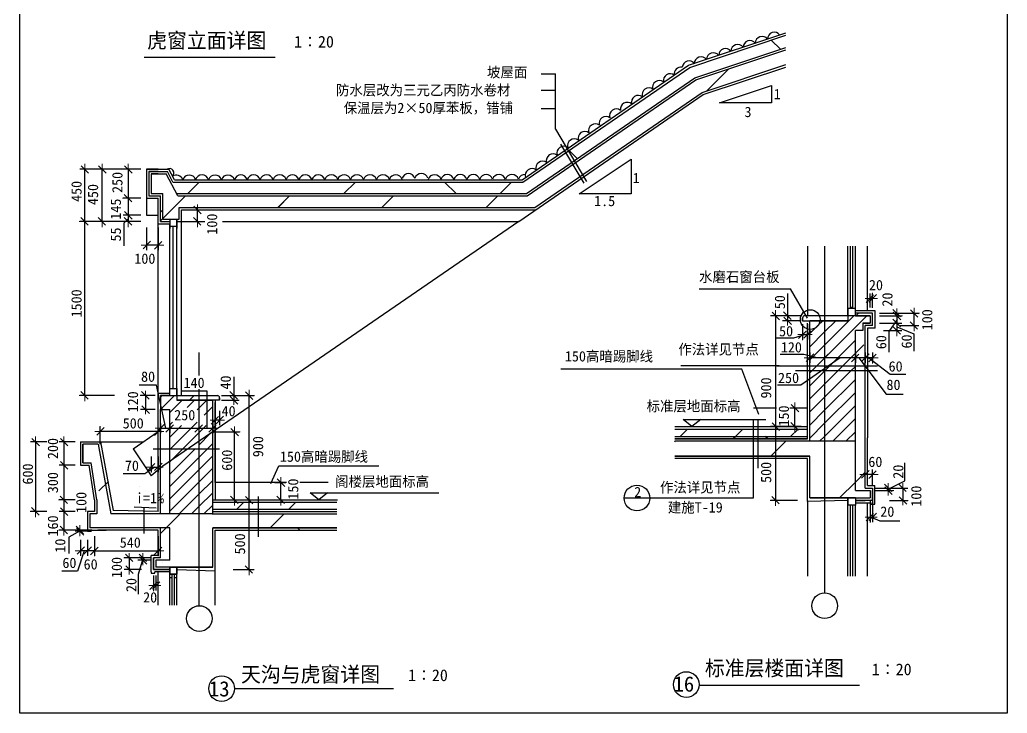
# Model space of a CAD drawing. Header units: metres. Extents: x -684 to 9269, y 2072 to 12817.
# Drawn here: x -684 to 9269, y 2072 to 9056 of the extents above; entities that cross this region are included whole.
import ezdxf

# ---------------------------------------------------------------- set-up
doc = ezdxf.new("R2010")
doc.units = ezdxf.units.M
for name, color, linetype in [('5', 7, 'Continuous'), ('A-AXI', 3, 'Continuous'), ('PUB_DIM', 3, 'Continuous'), ('PUB_TEXT', 7, 'Continuous'), ('S_DOTE', 7, 'Continuous'), ('WALL', 7, 'Continuous'), ('WQ', 7, 'Continuous')]:
    doc.layers.add(name, color=color, linetype=linetype)
pattern_1 = [(45, (0, 0), (-524.627, 524.627), [])]
pattern_2 = [(45, (0, 0), (-262.313, 262.313), [])]
pattern_3 = [(45, (0, 0), (-278.276, 278.276), [])]

# ---------------------------------------------------------------- blocks, each defined once
blk = doc.blocks.new('_DIMX')
at = {"lineweight": 15}
for p, q in [((-242.18, 0), (279.02, 0)), ((1.34, -277.9), (0.88, 250))]:
    blk.add_line(p, q, dxfattribs=at)
blk.add_lwpolyline([(-195.8, -197.48), (180.45, 179.87)])

msp = doc.modelspace()

# ---------------------------------------------------------------- hatches: boundary and pattern name
h = msp.add_hatch()
h.set_pattern_fill('ANSI38', scale=350.51)
h.paths.add_polyline_path([(4876.81, 7615.89), (4816.79, 7716.41), (4387.12, 7421.22), (860.51, 7421.22), (805.17, 7526.37), (618.23, 7526.37), (618.23, 7281.01), (676.65, 7281.01), (735.07, 7281.01), (735.07, 7023.97), (828.54, 7023.97), (828.54, 7047.34), (758.43, 7047.34), (758.43, 7304.38), (676.65, 7304.38), (641.6, 7304.38), (641.6, 7503.01), (791.06, 7503.01), (895.6, 7304.38), (4423.39, 7304.38)])
h.paths.add_polyline_path([(6121.06, 8470.72), (6992.18, 8761.09), (6992.18, 8884.25), (6068.48, 8576.35), (4846.28, 7736.67), (4906.02, 7635.96)])
h = msp.add_hatch()
h.set_pattern_fill('AN33C', scale=233.68)
h.set_pattern_definition(pattern_1)
h.paths.add_polyline_path([(4960.85, 7475.17), (4888.82, 7595.79), (4430.64, 7281.01), (907.9, 7281.01), (791.06, 7503.01), (641.6, 7503.01), (641.6, 7304.38), (676.65, 7304.38), (758.43, 7304.38), (758.43, 7047.34), (922.01, 7047.34), (922.01, 7164.17), (4508.18, 7164.17)])
h.paths.add_polyline_path([(6194.67, 8322.83), (6992.18, 8588.67), (6992.18, 8736.46), (6131.58, 8449.59), (4917.97, 7615.82), (4989.67, 7494.97)])
h.paths.add_polyline_path([(4917.97, 7615.82), (4888.82, 7595.79), (4960.85, 7475.17), (4989.67, 7494.97)])
h = msp.add_hatch()
h.set_pattern_fill('ANSI31', scale=1168)
h.paths.add_polyline_path([(4960.85, 7475.17), (4888.82, 7595.79), (4430.64, 7281.01), (907.9, 7281.01), (791.06, 7503.01), (641.6, 7503.01), (641.6, 7304.38), (676.65, 7304.38), (758.43, 7304.38), (758.43, 7047.34), (922.01, 7047.34), (922.01, 7164.17), (4508.18, 7164.17)])
h.paths.add_polyline_path([(6194.67, 8322.83), (6992.18, 8588.67), (6992.18, 8736.46), (6131.58, 8449.59), (4917.97, 7615.82), (4989.67, 7494.97)])
h = msp.add_hatch()
h.set_pattern_fill('AN33C', scale=123.95)
h.set_pattern_definition(pattern_3)
h.paths.add_polyline_path([(7428.68, 6074.6), (7664.1, 6074.6), (7664.1, 6025.02), (7428.68, 6025.02)])
h.paths.add_polyline_path([(7347.74, 6061.04, 0.03), (7346.81, 6074.6), (7428.68, 6074.6), (7428.68, 6025.02), (7340.96, 6025.02, 0.09)])
h.paths.add_polyline_path([(7205.51, 6049.81, -0.2), (7212.77, 6067.34, -0.2), (7230.3, 6074.6), (7230.3, 6074.6), (7346.81, 6074.6, -0.03), (7347.74, 6061.04, -0.09), (7340.96, 6025.02), (7205.51, 6025.02)])
h = msp.add_hatch()
h.set_pattern_fill('ANSI38', scale=371.84)
h.paths.add_polyline_path([(7837.63, 5518.79), (7738.47, 5518.79), (7738.47, 4810.35), (7738.47, 4492.49), (7738.47, 4314.57), (7812.84, 4314.57), (7886.67, 4314.57), (7886.67, 4240.2), (7738.47, 4240.2), (7738.47, 4215.42), (7838.43, 4215.42), (7911.46, 4215.42), (7911.46, 4339.36), (7837.63, 4339.36), (7837.63, 4810.35)])
h.paths.add_polyline_path([(7837.63, 5571.02), (7738.47, 5571.02), (7738.47, 5518.79), (7837.63, 5518.79)])
h.paths.add_polyline_path([(7837.63, 6000.23), (7812.84, 6000.23), (7812.84, 5925.86), (7738.47, 5925.86), (7738.47, 5571.02), (7837.63, 5571.02)])
h.paths.add_polyline_path([(7912, 6099.39), (7738.47, 6099.39), (7738.47, 6074.6), (7887.21, 6074.6), (7887.21, 6000.23), (7837.63, 6000.23), (7837.63, 5975.44), (7912, 5975.44)])
h = msp.add_hatch()
h.set_pattern_fill('AN33C', scale=116.84)
h.set_pattern_definition(pattern_2)
h.paths.add_polyline_path([(1120.57, 5271.4), (898.64, 5271.4), (898.64, 5224.66), (1120.57, 5224.66)])
h.paths.add_polyline_path([(1196.87, 5258.62, -0.03), (1197.74, 5271.4), (1120.57, 5271.4), (1120.57, 5224.66), (1203.25, 5224.66, -0.09)])
h.paths.add_polyline_path([(1330.94, 5248.03, 0.2), (1324.1, 5264.55, 0.2), (1307.57, 5271.4), (1307.57, 5271.4), (1197.74, 5271.4, 0.03), (1196.87, 5258.62, 0.09), (1203.25, 5224.66), (1330.94, 5224.66)])
h = msp.add_hatch()
h.set_pattern_fill('ANSI38', scale=350.5)
h.paths.add_polyline_path([(828.54, 4607.83), (758.43, 4559.66), (735.07, 4540.4), (735.07, 4079.65), (828.54, 4079.65)])
h.paths.add_polyline_path([(735.07, 4771.86), (828.54, 4771.86), (828.54, 5131.19), (758.43, 5131.19), (748.81, 5131.19), (735.07, 5131.19)])
h.paths.add_polyline_path([(828.54, 4732.9), (828.54, 4771.86), (735.07, 4771.86), (735.07, 4732.9)])
h.paths.add_polyline_path([(735.07, 4540.4), (758.43, 4559.66), (828.54, 4607.83), (828.54, 4732.9), (735.07, 4732.9)])
h = msp.add_hatch()
h.set_pattern_fill('AN33C', scale=123.95)
h.set_pattern_definition(pattern_3)
h.paths.add_polyline_path([(6608.24, 4934.3), (5919.76, 4934.3), (5919.76, 4859.93), (6608.24, 4859.93)])
h.paths.add_polyline_path([(7255.09, 4934.3), (6654.85, 4934.3), (6654.85, 4859.93), (7255.09, 4859.93)])
h.paths.add_polyline_path([(6654.85, 4934.3), (6608.24, 4934.3), (6608.24, 4859.93), (6654.85, 4859.93)])
h = msp.add_hatch()
h.set_pattern_fill('ANSI31', scale=1168)
h.paths.add_polyline_path([(82.18, 4780.11), (-47.51, 4780.11), (-47.51, 4593.17), (10.91, 4593.17), (69.03, 4221.66), (69.03, 4079.65), (10.91, 4079.65), (10.91, 3939.44), (548.06, 3939.44), (548.06, 4079.65), (210.7, 4079.65)])
h.paths.add_polyline_path([(688.27, 4079.65), (548.06, 4079.65), (548.06, 3939.44), (688.27, 3939.44)])
h.paths.add_polyline_path([(1120.56, 4079.65), (688.27, 4079.65), (688.27, 3939.44), (828.47, 3939.44), (828.47, 3495.46), (665.41, 3495.46), (665.41, 3425.35), (1120.56, 3425.35)])
h.paths.add_polyline_path([(2120.59, 4079.65), (1260.77, 4079.65), (1260.77, 4079.65), (1256.38, 4079.65), (1120.56, 4079.65), (1120.56, 3425.35), (1260.77, 3425.35), (1260.77, 3939.44), (2120.59, 3939.44)])
h.paths.add_polyline_path([(2149.49, 4079.65), (2120.59, 4079.65), (2120.59, 3939.44), (2149.49, 3939.44)])
h.paths.add_polyline_path([(2510.96, 4079.65), (2149.49, 4079.65), (2149.49, 3939.44), (2510.96, 3939.44)])
h = msp.add_hatch()
h.set_pattern_fill('AN33C', scale=233.68)
h.set_pattern_definition(pattern_1)
h.paths.add_polyline_path([(140.6, 4780.11), (10.91, 4780.11), (10.91, 4593.17), (69.33, 4593.17), (127.45, 4221.66), (127.45, 4079.65), (69.33, 4079.65), (69.33, 3939.44), (548.06, 3939.44), (548.06, 4079.65), (269.12, 4079.65)])
h.paths.add_polyline_path([(1120.56, 4079.65), (688.27, 4079.65), (688.27, 3939.44), (828.47, 3939.44), (828.47, 3495.46), (665.41, 3495.46), (665.41, 3425.35), (1120.56, 3425.35)])
h.paths.add_polyline_path([(688.27, 4079.65), (548.06, 4079.65), (548.06, 3939.44), (688.27, 3939.44)])
h.paths.add_polyline_path([(2120.59, 4079.65), (1260.77, 4079.65), (1260.77, 4079.65), (1256.38, 4079.65), (1120.56, 4079.65), (1120.56, 3425.35), (1260.77, 3425.35), (1260.77, 3939.44), (2120.59, 3939.44)])
h.paths.add_polyline_path([(2510.6, 4079.65), (2149.49, 4079.65), (2149.49, 3939.44), (2510.6, 3939.44)])
h.paths.add_polyline_path([(2149.49, 4079.65), (2120.59, 4079.65), (2120.59, 3939.44), (2149.49, 3939.44)])
h = msp.add_hatch()
h.set_pattern_fill('ANSI38', scale=371.84)
h.paths.add_polyline_path([(6608.24, 4859.93), (5919.76, 4859.93), (5919.76, 4835.14), (6608.24, 4835.14)])
h.paths.add_polyline_path([(7255.09, 4859.93), (6654.85, 4859.93), (6654.85, 4835.14), (7255.09, 4835.14)])
h.paths.add_polyline_path([(6654.85, 4859.93), (6608.24, 4859.93), (6608.24, 4835.14), (6654.85, 4835.14)])
h = msp.add_hatch()
h.set_pattern_fill('ANSI31', scale=1239)
h.paths.add_polyline_path([(6853.68, 4810.35), (5919.76, 4810.35), (5919.76, 4661.62), (6853.68, 4661.62)])
h.paths.add_polyline_path([(6900.3, 4810.35), (6853.68, 4810.35), (6853.68, 4661.62), (6900.3, 4661.62)])
h.paths.add_polyline_path([(7428.69, 4810.35), (6900.3, 4810.35), (6900.3, 4661.62), (7279.87, 4661.62), (7279.87, 4492.49), (7279.87, 4240.2), (7428.69, 4240.2)])
h.paths.add_polyline_path([(7738.47, 4810.35), (7428.69, 4810.35), (7428.69, 4240.2), (7738.47, 4240.2), (7911.46, 4240.2), (7911.46, 4314.57), (7738.47, 4314.57), (7738.47, 4463.31)])
h = msp.add_hatch()
h.set_pattern_fill('AN33C', scale=247.89)
h.set_pattern_definition([(45, (0, 0), (-556.53, 556.53), [])])
h.paths.add_polyline_path([(6853.68, 4810.35), (5919.76, 4810.35), (5919.76, 4661.62), (6853.68, 4661.62)])
h.paths.add_polyline_path([(7428.69, 4810.35), (6900.3, 4810.35), (6900.3, 4661.62), (7279.87, 4661.62), (7279.87, 4492.49), (7279.87, 4240.2), (7428.69, 4240.2)])
h.paths.add_polyline_path([(6900.3, 4810.35), (6853.68, 4810.35), (6853.68, 4661.62), (6900.3, 4661.62)])
h.paths.add_polyline_path([(7738.47, 4810.35), (7428.69, 4810.35), (7428.69, 4240.2), (7738.47, 4240.2), (7911.46, 4240.2), (7911.46, 4314.57), (7738.47, 4314.57), (7738.47, 4463.31)])
h = msp.add_hatch()
h.set_pattern_fill('AN33C', scale=116.84)
h.set_pattern_definition(pattern_2)
h.paths.add_polyline_path([(2120.52, 4196.48), (1260.77, 4196.48), (1260.77, 4126.38), (2120.52, 4126.38)])
h.paths.add_polyline_path([(2149.42, 4196.48), (2120.52, 4196.48), (2120.52, 4126.38), (2149.42, 4126.38)])
h.paths.add_polyline_path([(2539.1, 4196.48), (2149.42, 4196.48), (2149.42, 4126.38), (2539.1, 4126.38)])
h = msp.add_hatch()
h.set_pattern_fill('ANSI38', scale=350.5)
h.paths.add_polyline_path([(828.47, 3939.44), (735, 3939.44), (735, 3635.66), (665.41, 3635.66), (665.41, 3518.82), (828.35, 3518.82), (828.35, 3542.19), (688.78, 3542.19), (688.78, 3612.29), (828.47, 3612.29)])

# ---------------------------------------------------------------- linework, layer by layer
for p, q in [((6057.96, 8597.48), (7039.06, 8924.51)), ((6068.48, 8576.35), (7039.06, 8899.88)), ((6121.06, 8470.72), (7039.06, 8776.72)), ((6131.58, 8449.59), (7039.06, 8752.09)), ((4379.87, 7444.59), (6057.96, 8597.48)), ((4387.12, 7421.22), (6068.48, 8576.35)), ((6194.67, 8322.83), (7039.06, 8604.3)), ((4423.39, 7304.38), (6121.06, 8470.72)), ((4572.76, 8512.84), (4716.68, 8512.84)), ((4716.68, 7955.1), (4716.68, 8512.84)), ((4430.64, 7281.01), (6131.58, 8449.59)), ((4508.18, 7164.17), (6194.67, 8322.83)), ((4716.15, 8342.18), (4572.76, 8342.18)), ((4716.15, 8159.06), (4572.76, 8159.06)), ((4765.7, 7801.96), (5000.29, 7409.12)), ((711.7, 7549.74), (594.86, 7549.74)), ((594.86, 7549.74), (594.86, 7257.65)), ((594.86, 7549.74), (819.28, 7549.74)), ((711.7, 7526.37), (618.23, 7526.37)), ((618.23, 7526.37), (618.23, 7281.01)), ((618.23, 7526.37), (805.17, 7526.37)), ((641.6, 7503.01), (791.06, 7503.01)), ((711.7, 7503.01), (641.6, 7503.01)), ((641.6, 7503.01), (641.6, 7304.38)), ((907.9, 7281.01), (791.06, 7503.01)), ((860.51, 7421.22), (805.17, 7526.37)), ((860.51, 7421.22), (4387.12, 7421.22)), ((618.23, 7281.01), (676.65, 7281.01)), ((641.6, 7304.38), (676.65, 7304.38)), ((676.65, 7304.38), (758.43, 7304.38)), ((676.65, 7281.01), (676.65, 7281.01)), ((676.65, 7281.01), (735.07, 7281.01)), ((735.07, 7023.97), (735.07, 7281.01)), ((758.43, 7047.34), (758.43, 7304.38)), ((895.6, 7304.38), (4423.39, 7304.38)), ((907.9, 7281.01), (4430.64, 7281.01)), ((594.86, 7257.65), (653.28, 7257.65)), ((594.86, 7257.65), (594.86, 7088.23)), ((653.28, 7257.65), (653.28, 7257.65)), ((653.28, 7257.65), (711.7, 7257.65)), ((711.7, 7000.6), (711.7, 7257.65)), ((594.86, 7088.23), (711.7, 7088.23)), ((922.01, 7164.17), (4508.18, 7164.17)), ((922.01, 7047.34), (922.01, 7164.17)), ((945.38, 7140.81), (4515.43, 7140.81)), ((945.38, 7023.97), (945.38, 7140.81)), ((408.83, 7052.25), (363.67, 7007.14)), ((363.67, 7007.14), (363.67, 6778.82)), ((711.7, 5294.76), (711.7, 7000.6)), ((711.7, 7000.6), (829.76, 7000.6)), ((735.07, 7023.97), (828.54, 7023.97)), ((758.43, 7047.34), (922.01, 7047.34)), ((817.55, 7041.72), (817.55, 7041.72)), ((828.54, 7047.34), (828.54, 6953.87)), ((828.54, 7047.34), (828.54, 6953.87)), ((829.76, 7047.34), (829.76, 6977.23)), ((829.76, 6977.23), (899.87, 6977.23)), ((829.76, 6977.23), (899.87, 6977.23)), ((829.76, 6977.23), (899.87, 6977.23)), ((898.64, 7047.34), (898.64, 6953.87)), ((898.64, 7047.34), (898.64, 6953.87)), ((899.87, 6977.23), (899.87, 7047.34)), ((912.24, 7034.56), (912.24, 7034.56)), ((945.38, 5271.4), (945.38, 7023.97)), ((7664.1, 6148.96), (7664.1, 6773.99)), ((7688.89, 6148.96), (7688.89, 6773.99)), ((7713.68, 6148.96), (7713.68, 6773.99)), ((7738.47, 6148.96), (7738.47, 6773.99)), ((7862.42, 6124.17), (7862.42, 6773.99)), ((6164.42, 6346.21), (7085.85, 6346.21)), ((7255.09, 6049.21), (7085.85, 6346.21)), ((7887.21, 6074.6), (7230.3, 6074.6)), ((7310.18, 5662.06), (7722.72, 6074.6)), ((7492.76, 5713.17), (7854.19, 6074.6)), ((7664.1, 6074.6), (7664.1, 6148.96)), ((7664.1, 6074.6), (7664.1, 6148.96)), ((7738.47, 6148.96), (7664.1, 6148.96)), ((7738.47, 6148.96), (7664.1, 6148.96)), ((7738.47, 6148.96), (7664.1, 6148.96)), ((7664.1, 6148.96), (7664.1, 6074.6)), ((7664.1, 6074.6), (7664.1, 6025.02)), ((7688.89, 6161.36), (7713.68, 6161.36)), ((7738.47, 6074.6), (7738.47, 6148.96)), ((7738.47, 6074.6), (7738.47, 6148.96)), ((7738.47, 6074.6), (7738.47, 6148.96)), ((7936.78, 6124.17), (7738.47, 6124.17)), ((7912, 6099.39), (7738.47, 6099.39)), ((7738.47, 6074.6), (7887.21, 6074.6)), ((7887.21, 6074.6), (7887.21, 6000.23)), ((7912, 5975.44), (7912, 6099.39)), ((7936.78, 5950.65), (7936.78, 6124.17)), ((7205.51, 6049.81), (7205.51, 6025.02)), ((7205.51, 6025.02), (7279.87, 6025.02)), ((7255.09, 4835.14), (7255.09, 6000.23)), ((7255.09, 4835.14), (7255.09, 6000.23)), ((7279.87, 4810.35), (7279.87, 6025.02)), ((7664.1, 6025.02), (7279.87, 6025.02)), ((7340.12, 5954.92), (7364.73, 5979.53)), ((7364.73, 5979.53), (7410.22, 6025.02)), ((7428.68, 5912.02), (7541.68, 6025.02)), ((7887.21, 6000.23), (7812.84, 6000.23)), ((7812.84, 6000.23), (7812.84, 5925.86)), ((7828.79, 6001.88), (7828.79, 6001.88)), ((7837.63, 4810.35), (7837.63, 5975.44)), ((7912, 5975.44), (7837.63, 5975.44)), ((8159.33, 6038.33), (8076.82, 5914.69)), ((7234.73, 5884.96), (7116.06, 5847.86)), ((7279.87, 5894.68), (7340.12, 5954.92)), ((7279.87, 5763.21), (7428.68, 5912.02)), ((7738.47, 4810.35), (7738.47, 5925.86)), ((7812.84, 5925.86), (7738.47, 5925.86)), ((7837.63, 5944.11), (7837.63, 5944.11)), ((7936.78, 5950.65), (7862.42, 5950.65)), ((7862.42, 5950.65), (7862.42, 4846.3)), ((8076.82, 5914.69), (8076.82, 5706.9)), ((8157.61, 5962.77), (8327.77, 5894.08)), ((8327.77, 5894.08), (8327.77, 5718.92)), ((7116.06, 5847.86), (6943.05, 5847.86)), ((7590.36, 5679.3), (7738.47, 5827.42)), ((7613.54, 5571.02), (7823.78, 5781.26)), ((7220.79, 5684.84), (6982.22, 5684.84)), ((7354.39, 5650.79), (7220.79, 5684.84)), ((7279.87, 5631.75), (7327.43, 5679.3)), ((7428.68, 5649.09), (7492.76, 5713.17)), ((7482.07, 5571.02), (7590.36, 5679.3)), ((7584.68, 5650.39), (7187.97, 5376.63)), ((7350.61, 5571.02), (7428.68, 5649.09)), ((7774.7, 5650.4), (8048.6, 5283.6)), ((7875.38, 5650.46), (8088.17, 5486.26)), ((6969.32, 5571.02), (5980.14, 5571.02)), ((6946.5, 5571.02), (7960.75, 5571.02)), ((7960.75, 5518.79), (7136.18, 5518.79)), ((7279.87, 5500.29), (7298.38, 5518.79)), ((7279.87, 5368.82), (7428.68, 5517.63)), ((7298.38, 5518.79), (7350.61, 5571.02)), ((7428.68, 5517.63), (7429.84, 5518.79)), ((7428.68, 5386.16), (7561.31, 5518.79)), ((7428.68, 5254.7), (7692.77, 5518.79)), ((7429.84, 5518.79), (7482.07, 5571.02)), ((7561.31, 5518.79), (7613.54, 5571.02)), ((7692.77, 5518.79), (7738.47, 5564.49)), ((8088.17, 5486.26), (8247.33, 5486.26)), ((693.15, 5377.2), (520.27, 5377.2)), ((789.39, 4942.75), (693.15, 5377.2)), ((7187.97, 5376.63), (6952.12, 5376.63)), ((7279.87, 5237.36), (7428.68, 5386.16)), ((7428.68, 5123.24), (7738.47, 5433.03)), ((711.63, 5294.76), (828.54, 5294.76)), ((711.63, 5154.56), (711.63, 5294.76)), ((828.54, 5271.4), (828.54, 5341.5)), ((828.54, 5271.4), (828.54, 5341.5)), ((828.54, 5341.5), (898.64, 5341.5)), ((828.54, 5341.5), (898.64, 5341.5)), ((828.54, 5271.4), (828.54, 5341.5)), ((828.54, 5341.5), (898.64, 5341.5)), ((898.64, 5271.4), (898.64, 5341.5)), ((898.64, 5271.4), (898.64, 5341.5)), ((898.64, 5341.5), (898.64, 5271.4)), ((1203.58, 5316.35), (953.77, 5316.35)), ((1203.58, 4941.98), (1203.58, 5316.35)), ((7428.68, 4991.78), (7738.47, 5301.56)), ((8048.6, 5283.6), (8221.49, 5283.6)), ((735.07, 5254.13), (752.33, 5271.4)), ((735.07, 5271.4), (1307.57, 5271.4)), ((828.54, 5271.4), (735.07, 5271.4)), ((735.07, 5271.4), (735.07, 5131.19)), ((736.05, 5131.19), (876.26, 5271.4)), ((828.54, 5099.75), (953.45, 5224.66)), ((898.64, 5271.4), (898.64, 5224.66)), ((898.64, 5224.66), (1260.84, 5224.66)), ((1004.38, 5151.67), (1077.37, 5224.66)), ((1120.56, 5143.92), (1201.3, 5224.66)), ((1260.84, 4079.65), (1260.84, 5224.66)), ((1330.94, 5224.66), (1260.84, 5224.66)), ((1284.21, 5224.66), (1284.21, 4219.81)), ((1284.21, 4395.11), (1284.21, 5201.29)), ((1284.21, 4395.11), (1284.21, 5201.29)), ((1330.94, 5248.03), (1330.94, 5224.66)), ((7279.87, 5105.89), (7428.68, 5254.7)), ((711.63, 5154.56), (711.63, 5154.56)), ((711.63, 4103.02), (711.63, 5154.56)), ((735.07, 5148.39), (735.07, 5148.39)), ((735.07, 4079.65), (735.07, 5131.19)), ((735.07, 5131.19), (758.43, 5131.19)), ((743.4, 5132.75), (743.4, 5132.75)), ((748.81, 5131.19), (758.43, 5131.19)), ((758.43, 5148.39), (758.43, 5148.39)), ((758.43, 5131.19), (758.43, 5131.19)), ((758.43, 5131.19), (828.54, 5131.19)), ((828.54, 4079.65), (828.54, 5131.19)), ((1102.63, 5125.99), (1120.56, 5143.92)), ((1174.81, 5074.25), (1260.84, 5160.27)), ((7279.87, 4974.43), (7428.68, 5123.24)), ((7428.69, 4860.31), (7738.47, 5170.1)), ((828.54, 4975.82), (854.36, 5001.65)), ((1069.76, 4969.19), (1102.72, 5002.16)), ((6707.68, 5027.74), (6707.68, 4237.98)), ((6754.3, 5028.2), (6754.3, 4540.96)), ((7279.87, 4842.97), (7428.68, 4991.78)), ((7510.19, 4810.35), (7738.47, 5038.64)), ((460.11, 4735.57), (711.7, 4908.42)), ((828.54, 4851.9), (945.73, 4969.09)), ((872.42, 4771.86), (1069.66, 4969.09)), ((996.35, 4771.86), (1120.56, 4896.07)), ((1120.56, 4896.07), (1193.58, 4969.09)), ((1120.56, 4772.15), (1236.57, 4888.15)), ((1236.57, 4888.15), (1260.84, 4912.42)), ((5919.76, 4959.05), (7255.01, 4959.05)), ((5919.76, 4934.3), (7255.01, 4934.3)), ((7641.65, 4810.35), (7738.47, 4907.17)), ((-71.18, 4803.48), (128.04, 4803.48)), ((-71.18, 4803.48), (-71.18, 4569.8)), ((-47.82, 4593.17), (-47.82, 4780.11)), ((-47.82, 4780.11), (-47.82, 4593.17)), ((105.55, 4780.11), (234.07, 4079.65)), ((128.92, 4803.48), (257.44, 4113.65)), ((128.92, 4803.48), (557.13, 4803.48)), ((1244.2, 4771.86), (1260.84, 4788.5)), ((5919.76, 4859.93), (7255.01, 4859.93)), ((5919.76, 4835.14), (7255.09, 4835.14)), ((7255.09, 4835.14), (5919.76, 4835.14)), ((7738.47, 4810.35), (5919.76, 4810.35)), ((7378.73, 4810.35), (7428.69, 4860.31)), ((7738.47, 4314.57), (7738.47, 4810.35)), ((7837.63, 4339.36), (7837.63, 4810.35)), ((7862.42, 4364.15), (7862.42, 4846.3)), ((460.11, 4735.57), (641.6, 4463.34)), ((1328.58, 4732.9), (661.48, 4732.9)), ((828.54, 4727.97), (833.46, 4732.9)), ((828.54, 4480.12), (1081.31, 4732.9)), ((833.46, 4732.9), (872.42, 4771.86)), ((840.61, 4616.12), (957.39, 4732.9)), ((957.39, 4732.9), (996.35, 4771.86)), ((1120.56, 4648.22), (1205.24, 4732.9)), ((1205.24, 4732.9), (1244.2, 4771.86)), ((-47.82, 4593.17), (34.28, 4593.17)), ((92.4, 4221.66), (34.28, 4593.17)), ((828.54, 4356.2), (1120.56, 4648.22)), ((828.54, 4604.05), (840.61, 4616.12)), ((1120.56, 4524.3), (1260.84, 4664.57)), ((5919.76, 4661.62), (7279.87, 4661.62)), ((7255.09, 4636.83), (5919.76, 4636.83)), ((7255.09, 4492.49), (7255.09, 4636.83)), ((7255.09, 4203.02), (7255.09, 4636.83)), ((7279.87, 4240.2), (7279.87, 4661.62)), ((8238.45, 4413.96), (8238.45, 4592.34)), ((-71.18, 4569.8), (14.08, 4569.8)), ((69.03, 4219.85), (14.08, 4569.8)), ((576.63, 4483.8), (359.55, 4483.8)), ((676.12, 4550.66), (576.63, 4483.8)), ((758.43, 4559.66), (641.6, 4463.34)), ((828.54, 4232.27), (1120.56, 4524.3)), ((1120.56, 4400.37), (1260.84, 4540.65)), ((828.54, 4108.34), (1120.56, 4400.37)), ((1120.56, 4276.44), (1260.84, 4416.72)), ((2003.82, 4395.11), (1284.21, 4395.11)), ((2424.71, 4395.11), (2140.66, 4395.11)), ((7738.47, 4314.57), (7738.47, 4463.31)), ((8069.76, 4327.51), (8238.45, 4413.96)), ((1120.56, 4152.52), (1260.84, 4292.79)), ((7738.47, 4314.57), (7886.67, 4314.57)), ((7837.63, 4339.36), (7911.46, 4339.36)), ((7837.63, 4339.36), (7837.63, 4339.36)), ((7837.63, 4339.36), (7911.46, 4339.36)), ((7837.63, 4314.57), (7886.67, 4314.57)), ((7838.43, 4314.57), (7838.43, 4314.57)), ((7862.42, 4364.15), (7936.24, 4364.15)), ((7862.42, 4364.15), (7862.42, 4364.15)), ((7886.67, 4314.57), (7886.67, 4240.2)), ((7886.67, 4289.78), (7886.67, 4289.78)), ((7911.46, 4339.36), (7911.46, 4215.42)), ((7911.46, 4215.42), (7911.46, 4314.57)), ((7936.24, 4178.23), (7936.24, 4364.15)), ((69.03, 4219.85), (69.03, 4103.01)), ((92.4, 4221.66), (92.4, 4079.65)), ((923.77, 4079.65), (1120.56, 4276.44)), ((1260.77, 4196.48), (2510.6, 4196.48)), ((1284.14, 4219.81), (2518.53, 4219.81)), ((1717.85, 4255.98), (1717.85, 3848.25)), ((6707.68, 4237.98), (5406.62, 4237.98)), ((7664.1, 4215.42), (7255.09, 4203.02)), ((7255.09, 4203.02), (7255.09, 3453.79)), ((7279.87, 4240.2), (7886.67, 4240.2)), ((7664.1, 4240.2), (7664.1, 4165.84)), ((7664.1, 4165.84), (7664.1, 4240.2)), ((7738.47, 4240.2), (7738.47, 4165.84)), ((7738.47, 4240.2), (7738.47, 4165.84)), ((7738.47, 4215.42), (7837.63, 4215.42)), ((7738.47, 4215.42), (7838.43, 4215.42)), ((7911.46, 4215.42), (7738.47, 4215.42)), ((7738.47, 4190.63), (7899.06, 4190.63)), ((7738.47, 4190.63), (7825.01, 4190.63)), ((7862.42, 3453.79), (7862.42, 4190.63)), ((7899.06, 4178.23), (7899.06, 4190.63)), ((69.03, 4103.01), (-1.08, 4103.01)), ((-1.08, 4103.01), (-1.08, 3916.07)), ((69.03, 4103.01), (-1.08, 4103.01)), ((711.63, 4103.02), (257.44, 4113.65)), ((1047.69, 4079.65), (1120.56, 4152.52)), ((1171.62, 4079.65), (1260.84, 4168.87)), ((1260.77, 4126.38), (2510.6, 4126.38)), ((1260.77, 4103.01), (2510.96, 4103.01)), ((7664.1, 3453.79), (7664.1, 4165.84)), ((7738.47, 4165.84), (7664.1, 4165.84)), ((7738.47, 4165.84), (7664.1, 4165.84)), ((7688.89, 3453.79), (7688.89, 4165.84)), ((7713.68, 3453.79), (7713.68, 4165.84)), ((7738.47, 3453.79), (7738.47, 4165.84)), ((7899.06, 4178.23), (7936.24, 4178.23)), ((92.4, 4079.65), (22.29, 4079.65)), ((22.29, 4079.65), (22.29, 3939.44)), ((1114.71, 4079.65), (234.07, 4079.65)), ((1256.38, 4079.65), (234.07, 4079.65)), ((1256.38, 4079.65), (1970.91, 4079.65)), ((1260.77, 4079.65), (2510.96, 4079.65)), ((7898.31, 4048.1), (7983.94, 4009.47)), ((7983.94, 4009.47), (8188.33, 4009.47)), ((-75.39, 3909.43), (-189.13, 3845.51)), ((-1.08, 3916.07), (-1.08, 3904.39)), ((-1.08, 3904.39), (33.97, 3904.39)), ((571.43, 3939.44), (22.29, 3939.44)), ((33.97, 3916.07), (187.33, 3916.07)), ((33.97, 3904.39), (33.97, 3916.07)), ((711.63, 3916.07), (104.08, 3916.07)), ((828.47, 3939.44), (571.43, 3939.44)), ((571.43, 3939.44), (571.43, 3939.44)), ((711.63, 3659.03), (711.63, 3916.07)), ((735, 3635.66), (735, 3939.44)), ((828.47, 3612.29), (828.47, 3939.44)), ((1260.77, 3542.19), (1260.77, 3939.44)), ((2510.96, 3939.44), (1260.77, 3939.44)), ((1284.14, 3916.07), (2510.96, 3916.07)), ((1284.14, 3518.82), (1284.14, 3916.07)), ((-189.13, 3845.51), (-189.13, 3682.17)), ((-36.37, 3707.9), (-101.49, 3502.26)), ((557.03, 3625.54), (510.96, 3469.02)), ((642.04, 3495.46), (642.04, 3659.03)), ((711.63, 3659.03), (642.04, 3659.03)), ((665.41, 3518.82), (665.41, 3635.66)), ((735, 3635.66), (665.41, 3635.66)), ((735, 3635.66), (665.41, 3635.66)), ((665.41, 3635.66), (665.41, 3518.82)), ((688.78, 3612.29), (688.78, 3612.29)), ((688.78, 3612.29), (688.78, 3542.19)), ((828.47, 3612.29), (688.78, 3612.29)), ((-101.49, 3502.26), (-258.93, 3502.26)), ((642.04, 3495.46), (642.04, 3483.77)), ((642.04, 3483.77), (677.09, 3483.77)), ((828.47, 3518.82), (665.41, 3518.82)), ((665.41, 3518.82), (828.47, 3518.82)), ((828.47, 3495.46), (677.09, 3495.46)), ((677.09, 3483.77), (677.09, 3495.46)), ((1260.77, 3542.19), (688.78, 3542.19)), ((711.63, 3161.11), (711.63, 3495.46)), ((828.35, 3472.09), (828.35, 3542.19)), ((828.47, 3542.19), (828.47, 3472.09)), ((898.45, 3542.19), (898.45, 3472.09)), ((898.58, 3542.19), (898.58, 3472.09)), ((898.58, 3518.82), (1284.14, 3507.14)), ((1284.14, 3161.11), (1284.14, 3518.82)), ((510.96, 3469.02), (510.96, 3271.99)), ((828.4, 3161.11), (828.35, 3472.09)), ((898.45, 3472.09), (828.35, 3472.09)), ((851.71, 3437.04), (828.35, 3437.04)), ((851.71, 3437.04), (828.35, 3437.04)), ((828.47, 3472.09), (898.58, 3472.09)), ((851.71, 3161.11), (851.71, 3472.09)), ((875.08, 3161.11), (875.08, 3472.09)), ((898.45, 3437.04), (875.08, 3437.04)), ((898.45, 3437.04), (875.08, 3437.04)), ((898.45, 3161.11), (898.45, 3472.09)), ((1479.47, 2322.57), (3083.59, 2322.57)), ((6164.64, 2353.04), (7778.72, 2353.04))]:
    msp.add_line(p, q)
for points in [[(-684.03, 12817.47), (9269.48, 12817.47), (9269.48, 2071.91), (-684.03, 2071.91)], [(7837.63, 4339.36), (7837.63, 4339.36)], [(898.45, 3542.19), (828.35, 3542.19), (828.35, 3472.09), (898.45, 3472.09)]]:
    msp.add_lwpolyline(points, close=True)
for points in [[(6853.38, 8860.17, 0.73), (6729.74, 8819.11, -0.54)], [(6977.02, 8901.22, 0.73), (6853.38, 8860.17, -0.54)], [(6485, 8737.21, 0.73), (6361.35, 8696.16, -0.54)], [(6608.09, 8779.01, 0.73), (6484.45, 8737.95, -0.54)], [(6730.57, 8818, 0.73), (6606.93, 8776.94, -0.54)], [(6238.54, 8653.99, 0.73), (6114.9, 8612.93, -0.54)], [(6361.35, 8696.16, 0.73), (6237.71, 8655.1, -0.54)], [(5993.73, 8577.84, 0.53), (5912.79, 8498.28)], [(6117.21, 8613.55, 0.7), (5993.73, 8577.84, 0.7)], [(5913.12, 8497.96, 0.69), (5804.33, 8431.08)], [(5698.79, 8355.34, 0.73), (5592.17, 8280.47, -0.54)], [(5804.67, 8430.76, 0.73), (5698.05, 8355.89, -0.54)], [(5592.17, 8280.47, 0.73), (5485.56, 8205.6, -0.54)], [(5485.56, 8205.6, 0.73), (5370.88, 8143.77, -0.54)], [(5265.33, 8068.03, 0.73), (5158.72, 7993.16, -0.54)], [(5371.21, 8143.46, 0.73), (5264.59, 8068.58, -0.54)], [(5158.72, 7993.16, 0.73), (5052.1, 7918.29, -0.54)], [(5053.21, 7917.46, 0.73), (4946.6, 7842.59, -0.54)], [(4839.98, 7767.72, 0.73), (4733.36, 7692.85, -0.54)], [(4946.6, 7842.59, 0.73), (4839.98, 7767.72, -0.54)], [(4733.36, 7692.85, 0.73), (4626.75, 7617.97, -0.54)], [(4627.11, 7617.7, 0.73), (4520.5, 7542.83, -0.54)], [(855.7, 7480.53, 0.92), (801.37, 7549.74, 0.5)], [(958.82, 7444.38, 0.5), (855.7, 7480.53, 0.5)], [(1088.96, 7444.62, 0.73), (958.68, 7444.82, -0.54)], [(1219.09, 7444.85, 0.73), (1088.81, 7445.06, -0.54)], [(1349.37, 7444.65, 0.73), (1219.09, 7444.85, -0.54)], [(1479.65, 7444.45, 0.73), (1349.37, 7444.65, -0.54)], [(1609.5, 7445.56, 0.73), (1479.22, 7445.76, -0.54)], [(1739.78, 7445.35, 0.73), (1609.5, 7445.56, -0.54)], [(1869.77, 7446.03, 0.73), (1739.49, 7446.23, -0.54)], [(1999.91, 7446.26, 0.73), (1869.63, 7446.47, -0.54)], [(2130.19, 7446.06, 0.73), (1999.91, 7446.26, -0.54)], [(2260.47, 7445.86, 0.73), (2130.19, 7446.06, -0.54)], [(2390.75, 7445.65, 0.73), (2260.47, 7445.86, -0.54)], [(2520.6, 7446.76, 0.73), (2390.32, 7446.97, -0.54)], [(2650.88, 7446.56, 0.73), (2520.6, 7446.76, -0.54)], [(2780.87, 7447.23, 0.73), (2650.59, 7447.44, -0.54)], [(2911.01, 7447.47, 0.73), (2780.73, 7447.67, -0.54)], [(3041.29, 7447.26, 0.73), (2911.01, 7447.47, -0.54)], [(3171.57, 7447.06, 0.73), (3041.29, 7447.26, -0.54)], [(3299.55, 7458.68, 0.73), (3169.27, 7458.88, -0.54)], [(3429.4, 7459.79, 0.73), (3299.12, 7460, -0.54)], [(3561.98, 7447.77, 0.73), (3431.7, 7447.97, -0.54)], [(3691.97, 7448.44, 0.73), (3561.69, 7448.64, -0.54)], [(3822.11, 7448.67, 0.73), (3691.83, 7448.88, -0.54)], [(3952.39, 7448.47, 0.73), (3822.11, 7448.67, -0.54)], [(4082.23, 7449.58, 0.73), (3951.95, 7449.79, -0.54)], [(4212.51, 7449.38, 0.73), (4082.23, 7449.58, -0.54)], [(4342.51, 7450.05, 0.73), (4212.23, 7450.26, -0.54)], [(4411.44, 7497.81, 0.34), (4342.37, 7450.49)], [(4520.5, 7542.83, 0.73), (4413.88, 7467.95, -0.54)]]:
    msp.add_lwpolyline(points, format="xyb")
for points in [[(569.59, 8678.4), (1891.36, 8678.4)], [(6205.19, 8301.71), (7039.06, 8579.67)], [(4345.37, 7023.97), (6205.19, 8301.71)], [(4716.68, 7955.1), (5030.02, 7426.95)], [(874.62, 7444.59), (819.28, 7549.74)], [(874.62, 7444.59), (4379.87, 7444.59)], [(4345.37, 7023.97), (758.43, 4559.66)], [(828.54, 5341.5), (828.54, 7000.6)], [(863.59, 5341.5), (863.59, 6977.23)], [(898.64, 5341.5), (898.64, 6977.23)], [(899.87, 7023.97), (945.38, 7023.97)], [(945.38, 7023.97), (1181.6, 7023.97)], [(1360.99, 7023.97), (4345.37, 7023.97)], [(7255.09, 6773.99), (7255.09, 6074.6)], [(7812.84, 6000.23), (7887.21, 6000.23)], [(6766.56, 5081.47), (6593.85, 5536.21), (4770.91, 5536.21)], [(758.43, 5131.19), (735.07, 5131.19)], [(6944.47, 5145.01), (6711.18, 5145.01)], [(7255.09, 5145.01), (7092.45, 5145.01)], [(1847.99, 4384.64), (1926.15, 4562.48), (2934.64, 4562.48)], [(524.69, 4360.06), (524.69, 4360.06)], [(7738.47, 4314.57), (7812.84, 4314.57)], [(571.43, 3881.67), (571.43, 4138.63)], [(567.04, 3939.44), (571.43, 3939.44)], [(734.92, 3939.44), (734.92, 3939.44)], [(2119.83, 3935.61), (2140.49, 3914.96)], [(828.47, 3612.29), (828.47, 3635.66)], [(898.45, 3542.19), (898.45, 3472.09), (828.35, 3472.09), (828.35, 3542.19)], [(828.47, 3542.19), (828.47, 3472.09), (898.58, 3472.09), (898.58, 3542.19)]]:
    msp.add_lwpolyline(points)
for centre, radius in [((7283.4, 6036.25), 99.16), ((5537.31, 4238.91), 129.46), ((7429.32, 3154.85), 129.46), ((1126.17, 3025.4), 129.46), ((6034.2, 2360.56), 129.46), ((1350.9, 2319.82), 129.46)]:
    msp.add_circle(centre, radius)
for centre, radius, start, end in [((7230.3, 6049.81), 24.79, 90, 180), ((1307.57, 5248.03), 23.37, 0, 90)]:
    msp.add_arc(centre, radius, start, end)
at = {"layer": '5'}
for p, q in [((6205.19, 8301.71), (7039.06, 8579.67)), ((6368.3, 8218.34), (6894.07, 8393.6)), ((6894.07, 8393.6), (6894.07, 8218.34)), ((6894.07, 8218.34), (6368.3, 8218.34)), ((4954.14, 7302.76), (5479.91, 7653.27)), ((5479.91, 7653.27), (5479.91, 7302.76)), ((5479.91, 7302.76), (4954.14, 7302.76))]:
    msp.add_line(p, q, dxfattribs=at)
at = {"layer": 'A-AXI'}
for p, q in [((270.26, 7549.74), (-79.63, 7549.74)), ((-29.63, 7024.17), (-29.63, 7549.54)), ((257.36, 7024.21), (-79.63, 7024.21)), ((270.26, 7023.97), (-79.63, 7023.97)), ((-29.63, 5271.6), (-29.63, 7024.01)), ((7886.67, 6159.39), (7886.67, 6298.68)), ((7912, 6155.98), (7912, 6298.68)), ((7886.47, 6248.68), (7886.27, 6248.68)), ((7886.67, 6248.68), (7912, 6248.68)), ((7912.2, 6248.68), (7912.4, 6248.68)), ((8190.88, 6099.39), (8379.57, 6099.39)), ((8329.57, 5975.64), (8329.57, 6099.19)), ((8190.88, 5975.44), (8379.57, 5975.44)), ((7279.87, 5705.31), (7279.87, 5600.52)), ((7428.68, 5705.3), (7428.68, 5600.52)), ((7428.68, 5705.3), (7428.68, 5600.51)), ((7738.47, 5705.3), (7738.47, 5600.51)), ((7738.47, 5705.3), (7738.47, 5600.51)), ((7837.63, 5705.3), (7837.63, 5600.51)), ((7837.63, 5705.3), (7837.63, 5600.51)), ((7912, 5705.3), (7912, 5600.51)), ((7428.48, 5650.52), (7280.07, 5650.52)), ((7738.27, 5650.51), (7428.88, 5650.51)), ((7837.43, 5650.51), (7738.67, 5650.51)), ((7911.8, 5650.51), (7837.83, 5650.51)), ((270.26, 5271.4), (-79.63, 5271.4)), ((1468.52, 5271.4), (1677.44, 5271.4)), ((1627.44, 4220.05), (1627.44, 5271.2)), ((735.07, 4990.16), (735.07, 4891.96)), ((828.54, 4990.16), (828.54, 4891.96)), ((828.54, 4990.16), (828.54, 4891.96)), ((1120.56, 4990.16), (1120.56, 4891.96)), ((1120.56, 4990.16), (1120.56, 4891.96)), ((1260.84, 4990.16), (1260.84, 4891.96)), ((735.27, 4941.96), (828.34, 4941.96)), ((828.74, 4941.96), (1120.36, 4941.96)), ((1120.76, 4941.96), (1260.64, 4941.96)), ((1468.52, 4219.85), (1677.44, 4219.85)), ((1468.52, 4219.85), (1677.44, 4219.85)), ((1627.44, 3519.02), (1627.44, 4219.65)), ((1468.52, 3518.82), (1677.44, 3518.82))]:
    msp.add_line(p, q, dxfattribs=at)
at = {"layer": 'PUB_DIM'}
for p, q in [((534.86, 7549.74), (95.98, 7549.74)), ((145.98, 7024.17), (145.98, 7549.54)), ((534.86, 7549.74), (358.26, 7549.74)), ((408.26, 7549.54), (408.26, 7257.85)), ((534.86, 7257.65), (358.26, 7257.65)), ((534.86, 7257.65), (358.26, 7257.65)), ((408.26, 7257.85), (408.26, 7258.05)), ((408.26, 7257.65), (408.26, 7088.23)), ((534.86, 7088.23), (358.26, 7088.23)), ((534.86, 7088.23), (358.26, 7088.23)), ((408.26, 7088.03), (408.26, 7024.17)), ((408.26, 7088.03), (408.26, 7087.83)), ((1005.38, 7140.81), (1156.29, 7140.81)), ((1106.29, 7024.17), (1106.29, 7140.61)), ((534.86, 7023.97), (95.98, 7023.97)), ((534.86, 7023.97), (358.26, 7023.97)), ((1005.38, 7023.97), (1156.29, 7023.97)), ((594.86, 6963.97), (594.86, 6735.72)), ((711.7, 6963.97), (711.7, 6735.72)), ((711.5, 6785.72), (595.06, 6785.72)), ((7054.41, 6298.15), (7054.41, 6025.02)), ((7156.48, 6074.59), (6884.65, 6074.59)), ((6934.65, 6074.39), (6934.65, 4959.25)), ((7188.25, 6074.6), (7004.41, 6074.6)), ((7054.41, 6074.8), (7054.41, 6075)), ((7980.66, 6099.39), (8207.02, 6099.39)), ((7980.66, 6074.6), (8207.02, 6074.6)), ((7980.66, 6074.6), (8207.02, 6074.6)), ((8157.02, 6099.59), (8157.02, 6099.79)), ((8157.02, 6099.39), (8157.02, 6074.6)), ((8157.02, 6074.4), (8157.02, 6074.2)), ((8157.02, 6074.4), (8157.02, 6000.43)), ((7188.25, 6025.02), (7004.41, 6025.02)), ((7054.41, 6024.82), (7054.41, 6024.62)), ((7205.5, 5989.21), (7205.5, 5835.05)), ((7255.09, 5989.21), (7255.09, 5835.05)), ((7980.66, 6000.23), (8207.02, 6000.23)), ((8023.44, 6000.23), (8207.02, 6000.23)), ((8157.02, 6000.03), (8157.02, 5926.06)), ((7205.3, 5885.05), (7205.1, 5885.05)), ((7205.5, 5885.05), (7255.09, 5885.05)), ((7255.29, 5885.05), (7255.49, 5885.05)), ((8023.44, 5925.86), (8207.02, 5925.86)), ((1473.38, 5460.5), (1473.38, 5224.66)), ((681.84, 5271.39), (533.62, 5271.39)), ((583.62, 5271.59), (583.62, 5271.79)), ((583.62, 5271.39), (583.62, 5131.19)), ((1350.65, 5271.4), (1523.38, 5271.4)), ((1350.65, 5224.66), (1523.38, 5224.66)), ((1473.38, 5271.6), (1473.38, 5271.8)), ((1473.38, 5224.46), (1473.38, 5224.26)), ((681.84, 5131.19), (533.62, 5131.19)), ((583.62, 5130.99), (583.62, 5130.79)), ((1284.21, 5117.36), (1284.21, 4972.62)), ((1330.95, 5117.36), (1330.95, 4972.62)), ((7193.68, 5145.01), (7077.95, 5145.01)), ((7127.95, 4959.29), (7127.95, 5144.81)), ((1284.01, 5022.62), (1283.81, 5022.62)), ((1330.95, 5022.62), (1284.21, 5022.62)), ((1331.15, 5022.62), (1331.35, 5022.62)), ((6091.74, 4958.86), (6003.24, 5029.37)), ((6003.24, 5029.37), (6180.23, 5029.37)), ((6180.23, 5029.37), (6091.74, 4958.86)), ((6147.71, 5029.37), (6835.41, 5029.37)), ((128.05, 4782.11), (128.05, 4958.9)), ((711.5, 4908.9), (128.25, 4908.9)), ((711.7, 4782.11), (711.7, 4958.9)), ((1259.26, 4904.83), (1530.9, 4904.83)), ((1480.9, 4220.05), (1480.9, 4904.63)), ((7156.48, 4959.05), (6884.65, 4959.05)), ((7156.48, 4959.05), (6884.65, 4959.05)), ((6934.65, 4958.85), (6934.65, 4215.61)), ((7193.68, 4959.09), (7077.95, 4959.09)), ((-411.53, 4803.48), (-574.7, 4803.48)), ((-524.7, 4803.28), (-524.7, 4103.21)), ((-125.04, 4803.48), (-288.2, 4803.48)), ((-238.2, 4803.28), (-238.2, 4570)), ((641.6, 4655.87), (641.6, 4501.31)), ((711.71, 4655.87), (711.71, 4501.31)), ((-125.04, 4569.8), (-288.2, 4569.8)), ((-125.04, 4569.8), (-288.2, 4569.8)), ((-238.2, 4569.6), (-238.2, 4220.05)), ((641.4, 4551.31), (641.2, 4551.31)), ((641.6, 4551.31), (711.71, 4551.31)), ((711.91, 4551.31), (712.11, 4551.31)), ((7838.12, 4368.03), (7838.12, 4526.08)), ((7911.96, 4368.03), (7911.96, 4526.08)), ((1888.74, 4395.11), (1997.25, 4395.11)), ((1947.25, 4220.05), (1947.25, 4394.91)), ((7911.76, 4476.08), (7838.32, 4476.08)), ((2331.09, 4222.62), (2242.6, 4293.13)), ((2242.6, 4293.13), (2419.59, 4293.13)), ((2419.59, 4293.13), (2331.09, 4222.62)), ((2387.06, 4293.13), (3539.33, 4293.13)), ((7937.15, 4339.36), (8120.04, 4339.36)), ((7937.15, 4314.57), (8120.04, 4314.57)), ((8070.04, 4339.56), (8070.04, 4339.76)), ((8070.04, 4339.36), (8070.04, 4314.57)), ((8070.04, 4314.37), (8070.04, 4314.17)), ((8083.34, 4339.36), (8266.24, 4339.36)), ((8216.24, 4339.56), (8216.24, 4339.76)), ((8216.24, 4339.36), (8216.24, 4215.42)), ((-125.04, 4219.85), (-288.2, 4219.85)), ((-125.04, 4219.85), (-288.2, 4219.85)), ((-238.2, 4219.65), (-238.2, 4103.21)), ((1259.26, 4219.85), (1530.9, 4219.85)), ((1888.74, 4219.85), (1997.25, 4219.85)), ((7156.48, 4215.41), (6884.65, 4215.41)), ((7886.67, 4210.54), (7886.67, 3997.44)), ((7911.45, 4210.54), (7911.45, 3997.44)), ((8083.34, 4215.42), (8266.24, 4215.42)), ((8216.24, 4215.22), (8216.24, 4215.02)), ((-411.53, 4103.01), (-574.7, 4103.01)), ((-125.04, 4103.01), (-288.2, 4103.01)), ((-125.04, 4103.01), (-288.2, 4103.01)), ((-238.2, 4102.81), (-238.2, 3916.27)), ((7886.47, 4047.44), (7886.27, 4047.44)), ((7886.67, 4047.44), (7911.45, 4047.44)), ((7911.65, 4047.44), (7911.85, 4047.44)), ((-125.04, 3916.07), (-288.2, 3916.07)), ((43.08, 3916.07), (-126.84, 3916.07)), ((43.08, 3904.39), (-126.84, 3904.39)), ((-76.84, 3916.27), (-76.84, 3916.47)), ((-76.84, 3916.07), (-76.84, 3904.39)), ((-76.84, 3904.19), (-76.84, 3903.99)), ((-71.18, 3817.96), (-71.18, 3658.17)), ((-1.08, 3817.96), (-1.08, 3658.17)), ((-1.08, 3817.96), (-1.08, 3658.17)), ((69.03, 3856.07), (69.03, 3658.17)), ((69.03, 3817.96), (69.03, 3658.17)), ((711.64, 3856.07), (711.64, 3658.17)), ((-1.28, 3708.17), (-70.98, 3708.17)), ((68.83, 3708.17), (-0.88, 3708.17)), ((69.23, 3708.17), (711.44, 3708.17)), ((541.8, 3635.66), (369.96, 3635.66)), ((419.96, 3635.86), (419.96, 3636.06)), ((419.96, 3635.66), (419.96, 3518.82)), ((637.75, 3635.66), (507.78, 3635.66)), ((637.75, 3612.29), (507.78, 3612.29)), ((557.78, 3635.86), (557.78, 3636.06)), ((557.78, 3635.66), (557.78, 3612.29)), ((557.78, 3612.09), (557.78, 3611.89)), ((541.8, 3518.82), (369.96, 3518.82)), ((419.96, 3518.62), (419.96, 3518.42)), ((665.41, 3458.82), (665.41, 3307.26)), ((688.78, 3458.82), (688.78, 3307.26)), ((665.21, 3357.26), (665.01, 3357.26)), ((688.78, 3357.26), (665.41, 3357.26)), ((688.98, 3357.26), (689.18, 3357.26))]:
    msp.add_line(p, q, dxfattribs=at)
msp.add_lwpolyline([(689.63, 4138.02), (470.69, 4145.63)], dxfattribs=at)
at = {"layer": 'S_DOTE'}
for p, q in [((7428.67, 6773.99), (7428.7, 3285.57)), ((1120.56, 5703.82), (1120.56, 5472.4)), ((1120.56, 5334.59), (1120.56, 3161.11))]:
    msp.add_line(p, q, dxfattribs=at)
at = {"layer": 'WALL'}
msp.add_line((105.55, 4780.11), (-47.82, 4780.11), dxfattribs=at)
at = {"layer": 'WQ'}
for p, q in [((7887.21, 6074.6), (7230.3, 6074.6)), ((7205.51, 6025.02), (7205.51, 6049.81)), ((7205.51, 6049.81), (7205.51, 6025.02)), ((7205.51, 6025.02), (7664.1, 6025.02)), ((735.07, 5271.4), (1307.57, 5271.4)), ((1330.94, 5224.66), (898.64, 5224.66)), ((1330.94, 5224.66), (1330.94, 5248.03)), ((1330.94, 5248.03), (1330.94, 5224.66)), ((7738.47, 4810.35), (5919.76, 4810.35)), ((7738.47, 4492.49), (7738.47, 4810.35)), ((7279.87, 4661.62), (5919.76, 4661.62)), ((7279.87, 4492.49), (7279.87, 4661.62)), ((7738.47, 4240.2), (7279.87, 4240.2)), ((571.43, 3939.44), (416.96, 3939.44)), ((571.43, 3939.44), (571.43, 3939.44)), ((734.92, 3939.44), (571.43, 3939.44)), ((1260.77, 3939.44), (2510.96, 3939.44)), ((758.37, 3588.93), (758.37, 3588.93)), ((828.47, 3542.19), (1260.77, 3542.19))]:
    msp.add_line(p, q, dxfattribs=at)
for centre, radius, start, end in [((7230.3, 6049.81), 24.79, 90, 180), ((7230.3, 6049.81), 24.79, 90, 135), ((7230.3, 6049.81), 24.79, 135, 180), ((1307.57, 5248.03), 23.37, 0, 90), ((1307.57, 5248.03), 23.37, 45, 90), ((1307.57, 5248.03), 23.37, 360, 45)]:
    msp.add_arc(centre, radius, start, end, dxfattribs=at)

# ---------------------------------------------------------------- block references
at = {"layer": 'A-AXI', "xscale": 0.2, "yscale": 0.2, "zscale": 0.2}
for p, rotation in [((-29.63, 7549.74), 90), ((-29.63, 7023.97), 270), ((7912, 6248.68), 180), ((8329.57, 6099.39), 90), ((8329.57, 5975.44), 270), ((7279.87, 5650.52), 180), ((7837.63, 5650.51), 180), ((-29.63, 5271.4), 270), ((1627.44, 5271.4), 90), ((735.07, 4941.96), 180), ((1627.44, 4219.85), 90), ((1627.44, 3518.82), 270)]:
    msp.add_blockref('_DIMX', p, dxfattribs=dict(at, rotation=rotation))
for p in [(7886.67, 6248.68), (7428.68, 5650.52), (7738.47, 5650.51), (7912, 5650.51), (828.54, 4941.96), (1120.56, 4941.96), (1260.84, 4941.96)]:
    msp.add_blockref('_DIMX', p, dxfattribs=at)
at = {"layer": 'PUB_DIM', "xscale": 0.2, "yscale": 0.2, "zscale": 0.2}
for p, rotation in [((145.98, 7549.74), 90), ((408.26, 7549.74), 90), ((408.26, 7257.65), 270), ((1106.29, 7140.81), 90), ((145.98, 7023.97), 270), ((408.26, 7023.97), 270), ((408.26, 7088.23), 90), ((1106.29, 7023.97), 270), ((594.86, 6785.72), 180), ((711.7, 6785.72), 360), ((6934.65, 6074.59), 90), ((7054.41, 6074.6), 270), ((7054.41, 6025.02), 90), ((8157.02, 6099.39), 270), ((8157.02, 6074.6), 90), ((8157.02, 6000.23), 270), ((8157.02, 5925.86), 270), ((7255.09, 5885.05), 180), ((583.62, 5271.39), 270), ((1473.38, 5271.4), 270), ((1473.38, 5224.66), 90), ((583.62, 5131.19), 90), ((7127.95, 5145.01), 90), ((1330.95, 5022.62), 180), ((1284.21, 5022.62), 360), ((6934.65, 4959.05), 90), ((7127.95, 4959.09), 270), ((128.05, 4908.9), 180), ((1480.9, 4904.83), 90), ((-524.7, 4803.48), 90), ((-238.2, 4803.48), 90), ((-238.2, 4569.8), 90), ((711.71, 4551.31), 180), ((7838.12, 4476.08), 180), ((1947.25, 4395.11), 90), ((8070.04, 4339.36), 270), ((8216.24, 4339.36), 270), ((8070.04, 4314.57), 90), ((-238.2, 4220.07), 270), ((1480.9, 4219.85), 270), ((1947.25, 4219.85), 270), ((6934.65, 4215.41), 270), ((8216.24, 4215.42), 90), ((-524.7, 4103.01), 270), ((-238.2, 4103.01), 90), ((7911.45, 4047.44), 180), ((-238.2, 3916.07), 270), ((-76.84, 3916.07), 270), ((-76.84, 3904.39), 90), ((-70.67, 3708.17), 180), ((-1.08, 3708.17), 180), ((69.03, 3708.17), 360), ((419.96, 3635.66), 270), ((557.78, 3635.66), 270), ((557.78, 3612.29), 90), ((419.96, 3518.82), 90), ((688.78, 3357.26), 180)]:
    msp.add_blockref('_DIMX', p, dxfattribs=dict(at, rotation=rotation))
for p in [(7205.5, 5885.05), (711.7, 4908.9), (641.6, 4551.31), (7911.96, 4476.08), (7886.67, 4047.44), (711.64, 3708.17), (665.41, 3357.26)]:
    msp.add_blockref('_DIMX', p, dxfattribs=at)

# ---------------------------------------------------------------- texts
for s, height, p in [('虎窗立面详图   ', 154, (599.94, 8770.52)), ('1∶20', 118, (2081.05, 8775.73)), ('坡屋面', 104, (4025.74, 8475.23)), ('防水层改为三元乙丙防水卷材', 104, (2503.69, 8295.07)), ('保温层为2×50厚苯板，错铺', 104, (2581.51, 8116.04)), ('20', 104, (7875.43, 6331.92)), ('50', 104, (6969.48, 5867.7)), ('作法详见节点', 104, (5954.66, 5684.78)), ('120', 104, (6987.51, 5705.6)), ('150高暗踢脚线', 104, (4810.81, 5614.53)), ('60', 104, (8073.45, 5513.1)), ('80', 104, (538.49, 5409.81)), ('250', 104, (6958.95, 5397.16)), ('140', 104, (966.87, 5347.72)), ('80', 104, (8052.19, 5327.75)), ('标准层地面标高', 104, (5634.67, 5112.49)), ('250', 104, (872.89, 5022.46)), ('500', 104, (353.63, 4939.77)), ('150高暗踢脚线', 104, (1938.17, 4604.32)), ('70', 104, (375.73, 4512.98)), ('60', 104, (7869.1, 4552.18)), ('阁楼层地面标高', 104, (2495.08, 4353.17)), ('作法详见节点', 104, (5768.91, 4294.78)), ('2', 104, (5509.45, 4247.4)), ('建施T-19', 104, (5848.28, 4093.26)), ('20', 104, (7990.01, 4050.19)), ('540', 104, (323.92, 3739.04)), ('20', 104, (559.65, 3187.21)), ('标准层楼面详图   ', 154, (6221.63, 2449.58)), ('天沟与虎窗详图   ', 154, (1546.08, 2386.53)), ('1∶20', 118, (3229.51, 2395.65)), ('1∶20', 118, (7903.95, 2454.81)), ('13', 154, (1221.92, 2240.87)), ('16', 154, (5904.84, 2289.44))]:
    msp.add_text(s, height=height).set_placement(p)
for s, rotation, p in [('250', 90, (351.26, 7311.38)), ('450', 90, (-60.49, 7220.79)), ('450', 90, (105.7, 7189.57)), ('145', 90, (335.19, 7042.44)), ('100', 90, (1306.1, 6891.39)), ('55', 90, (335.74, 6822.27)), ('100', 360, (470.88, 6598.19)), ('1500', 90, (-60.49, 6057.8)), ('50', 90, (7029.19, 6140.79)), ('20', 90, (8112.85, 6167.36)), ('100', 90, (8513.81, 5928.27)), ('60', 90, (8307.17, 5745.1)), ('60', 90, (8050.78, 5738.17)), ('40', 90, (1443.38, 5331.76)), ('900', 90, (6890.1, 5241.72)), ('120', 90, (508.04, 5101.58)), ('40', 360, (1350.33, 5062.72)), ('150', 90, (7068.74, 4959.34)), ('200', 90, (-298.4, 4631.38)), ('900', 90, (1770.01, 4650.38)), ('600', 90, (1457.05, 4514.21)), ('600', 90, (-551.47, 4375.07)), ('500', 90, (6890.1, 4391.03)), ('300', 90, (-298.4, 4287.92)), ('20', 90, (8222.31, 4433.83)), ('150', 90, (2123.51, 4223.05)), ('100', 90, (-12.15, 4088.91)), ('100', 90, (8403.76, 4151.68)), ('160', 90, (-298.4, 3851.99)), ('10', 90, (-224.53, 3689.11)), ('500', 90, (1587.16, 3671.05)), ('60', 360, (-254.24, 3534.69)), ('60', 360, (-40.2, 3519.52)), ('100', 90, (345.38, 3433.53)), ('20', 90, (492.41, 3292.32))]:
    msp.add_text(s, height=104, rotation=rotation).set_placement(p)
at = {"layer": 'A-AXI'}
msp.add_text('i=1%', height=104, dxfattribs=at).set_placement((487.54, 4187.21))
at = {"layer": 'PUB_DIM'}
for s, p in [('1', (6916.31, 8255.75)), ('3', (6620.88, 8075.6)), ('1', (5494.44, 7410.16)), ('1.5', (5105.64, 7178.81))]:
    msp.add_text(s, height=104, dxfattribs=at).set_placement(p)
at = {"layer": 'PUB_TEXT'}
msp.add_text('水磨石窗台板', height=104, dxfattribs=at).set_placement((6163, 6414.4))

doc.saveas('drawing.dxf')
